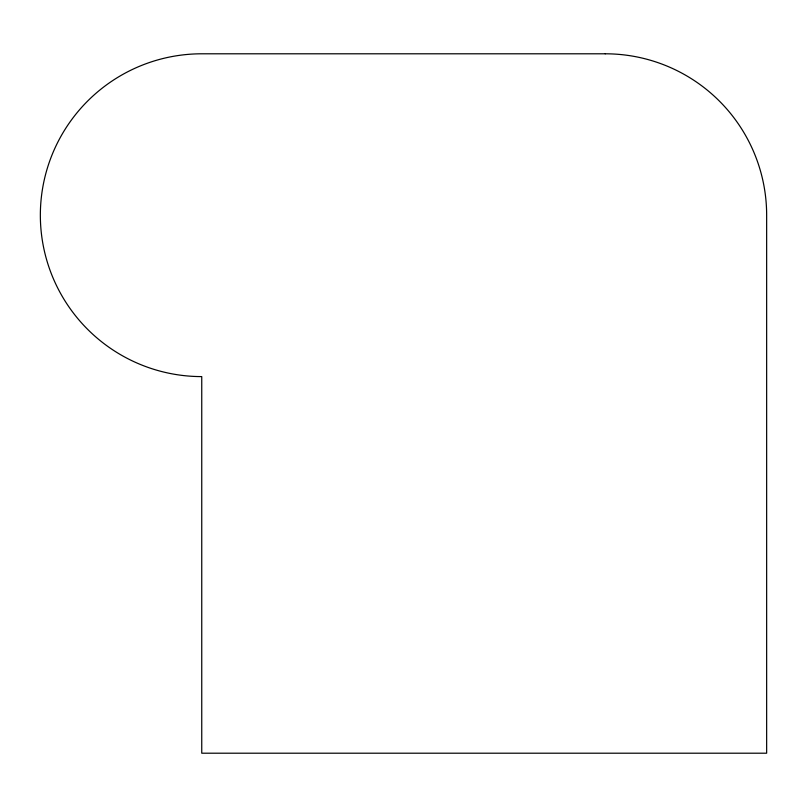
<?xml version="1.0" encoding="UTF-8"?>
<svg xmlns="http://www.w3.org/2000/svg" width="807" height="807" viewBox="0 0 807 807"><rect width="100%" height="100%" fill="white"/><g stroke="black" fill="none" stroke-linecap="round" stroke-linejoin="round"><path stroke-width="1.21" d="M605.25 53.797L201.75 53.797A161.4 161.4 0 0 0 40.35 215.197A161.4 161.4 0 0 0 201.75 376.597L201.75 753.203L766.65 753.203L766.65 215.197A161.4 161.4 0 0 0 605.25 53.797"/></g></svg>
